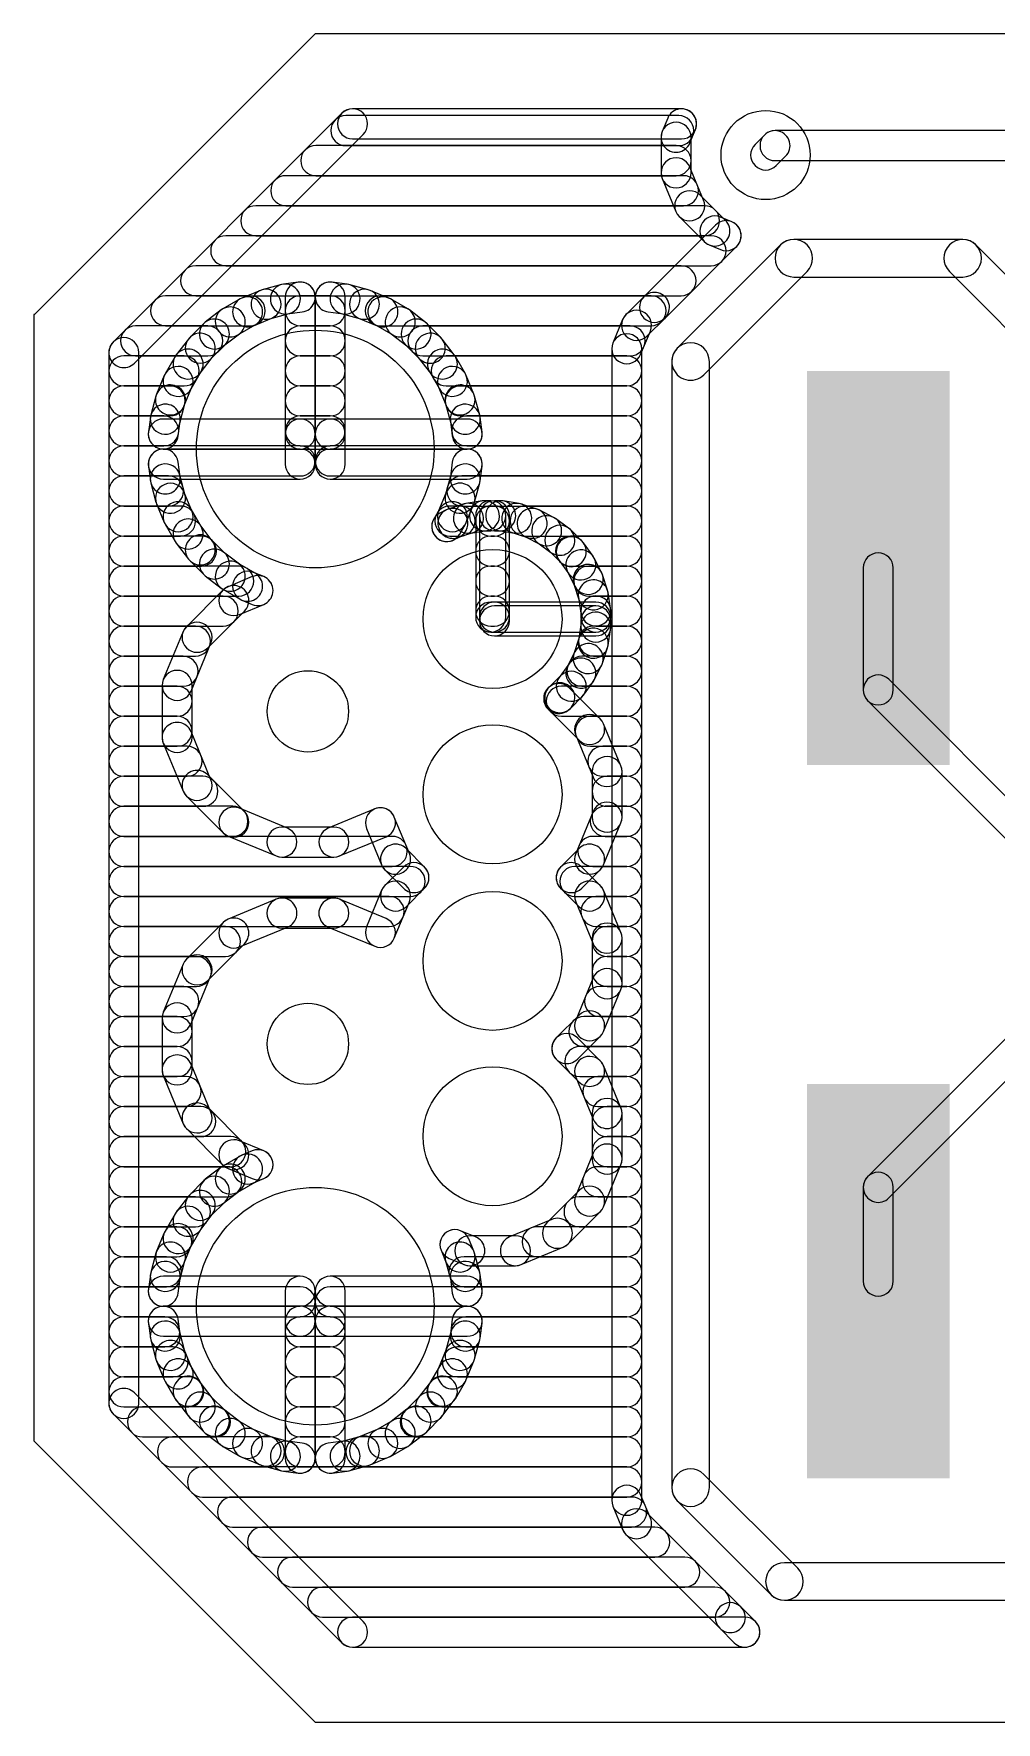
# Model space of a CAD drawing. Extents: x 0 to 36.5, y 0 to 22.9.
# Drawn here: x 0 to 13.03, y 0 to 22.85 of the extents above; entities that cross this region are included whole.
import ezdxf

# ---------------------------------------------------------------- set-up
doc = ezdxf.new("R2010")
doc.units = 0
for name, color, linetype in [('1', 12, 'CONTINUOUS'), ('17', 110, 'CONTINUOUS'), ('18', 110, 'CONTINUOUS'), ('20', 31, 'CONTINUOUS')]:
    doc.layers.add(name, color=color, linetype=linetype)

# ---------------------------------------------------------------- blocks, each defined once
blk = doc.blocks.new('ROUNDP')
blk.add_circle((0, 0), 0.5)
blk = doc.blocks.new('RECT')
blk.add_solid([(-0.5, -0.5), (0.5, -0.5), (-0.5, 0.5), (0.5, 0.5)])
blk = doc.blocks.new('ROUNDV')
blk.add_circle((0, 0), 0.5)

msp = doc.modelspace()

# ---------------------------------------------------------------- linework, layer by layer
at = {"layer": '1'}
for points in [[(1.3629, 18.3913), (4.4587, 21.4871, 1), (4.1713, 21.7745), (1.0755, 18.6787, 1)], [(4.2234, 21.336), (8.7301, 21.336, 1), (8.7301, 21.7424), (4.2234, 21.7424, 1)], [(4.315, 21.4276), (8.768, 21.4276, 1), (8.768, 21.834), (4.315, 21.834, 1)], [(8.5803, 21.7086), (8.5055, 21.528, 1), (8.8809, 21.3725), (8.9557, 21.553, 1)], [(8.49, 21.4502), (8.49, 20.9678, 1), (8.8964, 20.9678), (8.8964, 21.4502, 1)], [(9.8893, 21.4797), (9.7623, 21.3527, 1), (10.0497, 21.0653), (10.1767, 21.1923, 1)], [(18.542, 21.5392), (10.033, 21.5392, 1), (10.033, 21.1328), (18.542, 21.1328, 1)], [(3.817, 20.9296), (8.6932, 20.9296, 1), (8.6932, 21.336), (3.817, 21.336, 1)], [(8.5055, 20.89), (8.6901, 20.4442, 1), (9.0656, 20.5998), (8.8809, 21.0455, 1)], [(3.4106, 20.5232), (8.7932, 20.5232, 1), (8.7932, 20.9296), (3.4106, 20.9296, 1)], [(8.7342, 20.3783), (9.0753, 20.0372, 1), (9.3627, 20.3245), (9.0215, 20.6657, 1)], [(3.0042, 20.1168), (9.0798, 20.1168, 1), (9.0798, 20.5232), (3.0042, 20.5232, 1)], [(9.1412, 19.9931), (9.2936, 19.93, 1), (9.4492, 20.3054), (9.2968, 20.3686, 1)], [(2.5978, 19.7104), (9.1673, 19.7104, 1), (9.1673, 20.1168), (2.5978, 20.1168, 1)], [(9.2277, 20.2614), (8.2571, 19.2908, 1), (8.5445, 19.0034), (9.5151, 19.974, 1)], [(9.0696, 18.2354), (10.4666, 19.6324, 1), (10.1074, 19.9916), (8.7104, 18.5946, 1)], [(10.287, 19.558), (12.573, 19.558, 1), (12.573, 20.066), (10.287, 20.066, 1)], [(14.1496, 18.5946), (12.7526, 19.9916, 1), (12.3934, 19.6324), (13.7904, 18.2354, 1)], [(2.1914, 19.304), (8.7609, 19.304, 1), (8.7609, 19.7104), (2.1914, 19.7104, 1)], [(3.3536, 19.4561), (3.0921, 19.3861, 1), (3.1973, 18.9935), (3.4588, 19.0636, 1)], [(3.5803, 19.4877), (3.3797, 19.4613, 1), (3.4328, 19.0584), (3.6333, 19.0848, 1)], [(3.81, 17.4332), (3.81, 19.2863, 1), (3.4036, 19.2863), (3.4036, 17.4332, 1)], [(3.81, 19.2863), (3.81, 17.4332, 1), (4.2164, 17.4332), (4.2164, 19.2863, 1)], [(4.2403, 19.4613), (4.0397, 19.4877, 1), (3.9867, 19.0848), (4.1872, 19.0584, 1)], [(4.5279, 19.3861), (4.2664, 19.4561, 1), (4.1612, 19.0636), (4.4227, 18.9935, 1)], [(1.785, 18.8976), (2.9299, 18.8976, 1), (2.9299, 19.304), (1.785, 19.304, 1)], [(2.793, 19.2622), (2.5586, 19.1268, 1), (2.7618, 18.7749), (2.9962, 18.9102, 1)], [(3.067, 19.3775), (2.8169, 19.2739, 1), (2.9724, 18.8985), (3.2225, 19.0021, 1)], [(3.6068, 18.8976), (4.0132, 18.8976, 1), (4.0132, 19.304), (3.6068, 19.304, 1)], [(4.8031, 19.2739), (4.553, 19.3775, 1), (4.3975, 19.0021), (4.6476, 18.8985, 1)], [(4.6901, 18.8976), (8.3545, 18.8976, 1), (8.3545, 19.304), (4.6901, 19.304, 1)], [(5.0614, 19.1268), (4.827, 19.2622, 1), (4.6238, 18.9102), (4.8582, 18.7749, 1)], [(8.2571, 19.2908), (8.0142, 19.0479, 1), (8.3016, 18.7605), (8.5445, 19.0034, 1)], [(2.3017, 18.9297), (2.1103, 18.7383, 1), (2.3977, 18.4509), (2.5891, 18.6423, 1)], [(2.5365, 19.112), (2.3217, 18.9472, 1), (2.5691, 18.6248), (2.7839, 18.7896, 1)], [(5.2983, 18.9472), (5.0835, 19.112, 1), (4.8361, 18.7896), (5.0509, 18.6248, 1)], [(5.5097, 18.7383), (5.3183, 18.9297, 1), (5.0309, 18.6423), (5.2223, 18.4509, 1)], [(7.9701, 18.9819), (7.8387, 18.6645, 1), (8.2141, 18.509), (8.3456, 18.8264, 1)], [(1.4224, 4.315), (1.4224, 18.535, 1), (1.016, 18.535), (1.016, 4.315, 1)], [(1.3786, 18.4912), (2.3538, 18.4912, 1), (2.3538, 18.8976), (1.3786, 18.8976, 1)], [(2.0928, 18.7183), (1.928, 18.5035, 1), (2.2504, 18.2561), (2.4152, 18.4709, 1)], [(3.6068, 18.4912), (4.0132, 18.4912, 1), (4.0132, 18.8976), (3.6068, 18.8976, 1)], [(5.2662, 18.4912), (8.071, 18.4912, 1), (8.071, 18.8976), (5.2662, 18.8976, 1)], [(5.692, 18.5035), (5.5272, 18.7183, 1), (5.2048, 18.4709), (5.3696, 18.2561, 1)], [(7.8232, 18.5868), (7.8232, 3.0032, 1), (8.2296, 3.0032), (8.2296, 18.5868, 1)], [(1.9132, 18.4814), (1.7778, 18.247, 1), (2.1298, 18.0438), (2.2651, 18.2782, 1)], [(5.8422, 18.247), (5.7068, 18.4814, 1), (5.3549, 18.2782), (5.4902, 18.0438, 1)], [(8.636, 18.415), (8.636, 3.175, 1), (9.144, 3.175), (9.144, 18.415, 1)], [(1.2192, 18.0848), (2.0362, 18.0848, 1), (2.0362, 18.4912), (1.2192, 18.4912, 1)], [(1.7661, 18.2231), (1.6625, 17.973, 1), (2.0379, 17.8175), (2.1415, 18.0676, 1)], [(3.6068, 18.0848), (4.0132, 18.0848, 1), (4.0132, 18.4912), (3.6068, 18.4912, 1)], [(5.5838, 18.0848), (8.0264, 18.0848, 1), (8.0264, 18.4912), (5.5838, 18.4912, 1)], [(5.9575, 17.973), (5.8539, 18.2231, 1), (5.4785, 18.0676), (5.5821, 17.8175, 1)], [(1.2192, 17.6784), (1.8465, 17.6784, 1), (1.8465, 18.0848), (1.2192, 18.0848, 1)], [(1.6539, 17.9479), (1.5839, 17.6864, 1), (1.9764, 17.5812), (2.0465, 17.8427, 1)], [(3.6068, 17.6784), (4.0132, 17.6784, 1), (4.0132, 18.0848), (3.6068, 18.0848, 1)], [(6.0361, 17.6864), (5.9661, 17.9479, 1), (5.5735, 17.8427), (5.6436, 17.5812, 1)], [(5.7735, 17.6784), (8.0264, 17.6784, 1), (8.0264, 18.0848), (5.7735, 18.0848, 1)], [(1.5787, 17.6603), (1.5523, 17.4597, 1), (1.9552, 17.4067), (1.9816, 17.6072, 1)], [(6.0677, 17.4597), (6.0413, 17.6603, 1), (5.6384, 17.6072), (5.6648, 17.4067, 1)], [(1.2192, 17.272), (1.7593, 17.272, 1), (1.7593, 17.6784), (1.2192, 17.6784, 1)], [(1.7537, 17.23), (3.6068, 17.23, 1), (3.6068, 17.6364), (1.7537, 17.6364, 1)], [(3.6068, 17.272), (4.0132, 17.272, 1), (4.0132, 17.6784), (3.6068, 17.6784, 1)], [(4.0132, 17.6364), (3.6068, 17.6364, 1), (3.6068, 17.23), (4.0132, 17.23, 1)], [(3.4036, 17.4332), (3.4036, 17.0268, 1), (3.81, 17.0268), (3.81, 17.4332, 1)], [(4.2164, 17.0268), (4.2164, 17.4332, 1), (3.81, 17.4332), (3.81, 17.0268, 1)], [(4.0132, 17.23), (5.8663, 17.23, 1), (5.8663, 17.6364), (4.0132, 17.6364, 1)], [(5.8607, 17.272), (8.0264, 17.272, 1), (8.0264, 17.6784), (5.8607, 17.6784, 1)], [(1.2192, 16.8656), (3.6068, 16.8656, 1), (3.6068, 17.272), (1.2192, 17.272, 1)], [(3.6068, 17.23), (1.7537, 17.23, 1), (1.7537, 16.8236), (3.6068, 16.8236, 1)], [(1.5523, 17.0003), (1.5787, 16.7997, 1), (1.9816, 16.8528), (1.9552, 17.0533, 1)], [(4.0132, 16.8656), (8.0264, 16.8656, 1), (8.0264, 17.272), (4.0132, 17.272, 1)], [(5.8663, 17.23), (4.0132, 17.23, 1), (4.0132, 16.8236), (5.8663, 16.8236, 1)], [(6.0413, 16.7997), (6.0677, 17.0003, 1), (5.6648, 17.0533), (5.6384, 16.8528, 1)], [(1.5839, 16.7736), (1.6539, 16.5121, 1), (2.0465, 16.6173), (1.9764, 16.8788, 1)], [(5.9661, 16.5121), (6.0361, 16.7736, 1), (5.6436, 16.8788), (5.5735, 16.6173, 1)], [(1.2192, 16.4592), (1.824, 16.4592, 1), (1.824, 16.8656), (1.2192, 16.8656, 1)], [(1.6625, 16.487), (1.7661, 16.2369, 1), (2.1415, 16.3924), (2.0379, 16.6425, 1)], [(5.8539, 16.2369), (5.9575, 16.487, 1), (5.5821, 16.6425), (5.4785, 16.3924, 1)], [(5.796, 16.4592), (8.0264, 16.4592, 1), (8.0264, 16.8656), (5.796, 16.8656, 1)], [(1.2192, 16.0528), (1.9876, 16.0528, 1), (1.9876, 16.4592), (1.2192, 16.4592, 1)], [(1.7778, 16.213), (1.9132, 15.9786, 1), (2.2651, 16.1818), (2.1298, 16.4162, 1)], [(5.7654, 16.0801), (5.8422, 16.213, 1), (5.4902, 16.4162), (5.4135, 16.2833, 1)], [(5.6323, 16.0528), (5.7702, 16.0528, 1), (5.7702, 16.4592), (5.6323, 16.4592, 1)], [(5.8201, 16.4859), (5.6109, 16.4179, 1), (5.7365, 16.0314), (5.9457, 16.0993, 1)], [(6.0683, 16.5277), (5.8511, 16.4933, 1), (5.9147, 16.0919), (6.1318, 16.1263, 1)], [(6.1846, 16.5302), (6.1001, 16.5302, 1), (6.1001, 16.1238), (6.1846, 16.1238, 1)], [(6.3878, 14.9554), (6.3878, 16.327, 1), (5.9814, 16.327), (5.9814, 14.9554, 1)], [(6.1846, 16.0528), (6.2354, 16.0528, 1), (6.2354, 16.4592), (6.1846, 16.4592, 1)], [(6.3199, 16.5302), (6.2354, 16.5302, 1), (6.2354, 16.1238), (6.32, 16.1238, 1)], [(6.0322, 16.327), (6.0322, 14.9554, 1), (6.4386, 14.9554), (6.4386, 16.327, 1)], [(6.5689, 16.4933), (6.3517, 16.5277, 1), (6.2882, 16.1263), (6.5053, 16.0919, 1)], [(6.8091, 16.4179), (6.5999, 16.4859, 1), (6.4743, 16.0993), (6.6835, 16.0314, 1)], [(6.6498, 16.0528), (8.0264, 16.0528, 1), (8.0264, 16.4592), (6.6498, 16.4592, 1)], [(1.928, 15.9565), (2.0928, 15.7417, 1), (2.4152, 15.9891), (2.2504, 16.2039, 1)], [(5.5815, 16.4057), (5.4972, 16.3628, 1), (5.6817, 16.0006), (5.766, 16.0436, 1)], [(7.0344, 16.3059), (6.8385, 16.4057, 1), (6.654, 16.0436), (6.8499, 15.9438, 1)], [(7.2395, 16.16), (7.0616, 16.2892, 1), (6.8227, 15.9604), (7.0006, 15.8312, 1)], [(1.2192, 15.6464), (2.2698, 15.6464, 1), (2.2698, 16.0528), (1.2192, 16.0528, 1)], [(2.1103, 15.7217), (2.3017, 15.5303, 1), (2.5891, 15.8177), (2.3977, 16.0091, 1)], [(6.1846, 15.6464), (6.2354, 15.6464, 1), (6.2354, 16.0528), (6.1846, 16.0528, 1)], [(7.4193, 15.9838), (7.2638, 16.1393, 1), (6.9764, 15.8519), (7.1319, 15.6964, 1)], [(7.2661, 15.6464), (8.0264, 15.6464, 1), (8.0264, 16.0528), (7.2661, 16.0528, 1)], [(7.5692, 15.7816), (7.44, 15.9595, 1), (7.1112, 15.7206), (7.2404, 15.5427, 1)], [(2.3217, 15.5128), (2.5365, 15.348, 1), (2.7839, 15.6704), (2.5691, 15.8352, 1)], [(7.6857, 15.5585), (7.5859, 15.7544, 1), (7.2238, 15.5699), (7.3236, 15.374, 1)], [(11.6332, 13.97), (11.6332, 15.621, 1), (11.2268, 15.621), (11.2268, 13.97, 1)], [(1.2192, 15.24), (2.7744, 15.24, 1), (2.7744, 15.6464), (1.2192, 15.6464, 1)], [(2.5586, 15.3332), (2.793, 15.1978, 1), (2.9962, 15.5498), (2.7618, 15.6851, 1)], [(2.8169, 15.1861), (2.9576, 15.1278, 1), (3.1131, 15.5032), (2.9724, 15.5615, 1)], [(6.1846, 15.24), (6.2354, 15.24, 1), (6.2354, 15.6464), (6.1846, 15.6464, 1)], [(7.7659, 15.3199), (7.6979, 15.5291, 1), (7.3114, 15.4035), (7.3793, 15.1943, 1)], [(7.5121, 15.24), (8.0264, 15.24, 1), (8.0264, 15.6464), (7.5121, 15.6464, 1)], [(2.5641, 15.3235), (2.0665, 14.8259, 1), (2.3538, 14.5385), (2.8515, 15.0362, 1)], [(2.9576, 15.5032), (2.6301, 15.3676, 1), (2.7856, 14.9921), (3.1131, 15.1278, 1)], [(7.8077, 15.0717), (7.7733, 15.2889, 1), (7.3719, 15.2253), (7.4063, 15.0082, 1)], [(1.2192, 14.8336), (2.5648, 14.8336, 1), (2.5648, 15.24), (1.2192, 15.24, 1)], [(6.1846, 14.8336), (6.2354, 14.8336, 1), (6.2354, 15.24), (6.1846, 15.24, 1)], [(6.2354, 15.1586), (6.1846, 15.1586, 1), (6.1846, 14.7522), (6.2354, 14.7522, 1)], [(6.4386, 14.9046), (6.4386, 14.9554, 1), (6.0322, 14.9554), (6.0322, 14.9046, 1)], [(6.2354, 14.7522), (7.607, 14.7522, 1), (7.607, 15.1586), (6.2354, 15.1586, 1)], [(7.607, 15.1078), (6.2354, 15.1078, 1), (6.2354, 14.7014), (7.607, 14.7014, 1)], [(7.8102, 14.9554), (7.8102, 15.0399, 1), (7.4038, 15.0399), (7.4038, 14.9554, 1)], [(7.607, 14.8336), (8.0264, 14.8336, 1), (8.0264, 15.24), (7.607, 15.24, 1)], [(7.8102, 14.8201), (7.8102, 14.9046, 1), (7.4038, 14.9046), (7.4038, 14.8201, 1)], [(2.0224, 14.7599), (1.7531, 14.1097, 1), (2.1285, 13.9542), (2.3979, 14.6044, 1)], [(7.7733, 14.5711), (7.8077, 14.7883, 1), (7.4063, 14.8518), (7.3719, 14.6347, 1)], [(1.2192, 14.4272), (2.1887, 14.4272, 1), (2.1887, 14.8336), (1.2192, 14.8336, 1)], [(7.6979, 14.3309), (7.7659, 14.5401, 1), (7.3793, 14.6657), (7.3114, 14.4565, 1)], [(7.577, 14.4272), (8.0264, 14.4272, 1), (8.0264, 14.8336), (7.577, 14.8336, 1)], [(1.2192, 14.0208), (2.0204, 14.0208, 1), (2.0204, 14.4272), (1.2192, 14.4272, 1)], [(7.44, 13.9005), (7.5692, 14.0784, 1), (7.2404, 14.3172), (7.1112, 14.1394, 1)], [(7.5859, 14.1056), (7.6857, 14.3015, 1), (7.3236, 14.486), (7.2238, 14.2901, 1)], [(7.4182, 14.0208), (8.0264, 14.0208, 1), (8.0264, 14.4272), (7.4182, 14.4272, 1)], [(1.7376, 14.0319), (1.7376, 13.3281, 1), (2.144, 13.3281), (2.144, 14.0319, 1)], [(7.2638, 13.7207), (7.4193, 13.8762, 1), (7.1319, 14.1636), (6.9764, 14.0081, 1)], [(13.5737, 12.1137), (11.5737, 14.1137, 1), (11.2863, 13.8263), (13.2863, 11.8263, 1)], [(1.2192, 13.6144), (1.9408, 13.6144, 1), (1.9408, 14.0208), (1.2192, 14.0208, 1)], [(7.6672, 13.5783), (7.2485, 13.997, 1), (6.9611, 13.7097), (7.3798, 13.291, 1)], [(7.2243, 13.689), (7.2395, 13.7, 1), (7.0006, 14.0288), (6.9854, 14.0177, 1)], [(7.1406, 13.6144), (8.0264, 13.6144, 1), (8.0264, 14.0208), (7.1406, 14.0208, 1)], [(1.2192, 13.208), (1.9408, 13.208, 1), (1.9408, 13.6144), (1.2192, 13.6144, 1)], [(1.7531, 13.2503), (2.0224, 12.6001, 1), (2.3979, 12.7556), (2.1285, 13.4058, 1)], [(7.9471, 12.943), (7.7112, 13.5124, 1), (7.3358, 13.3569), (7.5717, 12.7874, 1)], [(7.5332, 13.208), (8.0264, 13.208, 1), (8.0264, 13.6144), (7.5332, 13.6144, 1)], [(1.2192, 12.8016), (2.0747, 12.8016, 1), (2.0747, 13.208), (1.2192, 13.208, 1)], [(7.7016, 12.8016), (8.0264, 12.8016, 1), (8.0264, 13.208), (7.7016, 13.208, 1)], [(7.9626, 12.2488), (7.9626, 12.8652, 1), (7.5562, 12.8652), (7.5562, 12.2488, 1)], [(1.2192, 12.3952), (2.2896, 12.3952, 1), (2.2896, 12.8016), (1.2192, 12.8016, 1)], [(2.0665, 12.5341), (2.5641, 12.0365, 1), (2.8515, 12.3238), (2.3538, 12.8215, 1)], [(7.7594, 12.3952), (8.0264, 12.3952, 1), (8.0264, 12.8016), (7.7594, 12.8016, 1)], [(1.2192, 11.9888), (2.696, 11.9888, 1), (2.696, 12.3952), (1.2192, 12.3952, 1)], [(2.6301, 11.9924), (3.2803, 11.7231, 1), (3.4358, 12.0985), (2.7856, 12.3679, 1)], [(4.1397, 11.7231), (4.7702, 11.9842, 1), (4.6147, 12.3597), (3.9842, 12.0985, 1)], [(4.5047, 12.0942), (4.7087, 11.6016, 1), (5.0842, 11.7571), (4.8802, 12.2497, 1)], [(7.7112, 11.6016), (7.9471, 12.171, 1), (7.5717, 12.3266), (7.3358, 11.7571, 1)], [(7.7359, 11.9888), (8.0264, 11.9888, 1), (8.0264, 12.3952), (7.7359, 12.3952, 1)], [(3.3581, 11.7076), (4.0619, 11.7076, 1), (4.0619, 12.114), (3.3581, 12.114, 1)], [(1.2192, 11.5824), (4.8525, 11.5824, 1), (4.8525, 11.9888), (1.2192, 11.9888, 1)], [(4.7528, 11.5356), (5.0021, 11.2863, 1), (5.2895, 11.5737), (5.0402, 11.823, 1)], [(7.4179, 11.2863), (7.6672, 11.5356, 1), (7.3798, 11.823), (7.1305, 11.5737, 1)], [(7.5675, 11.5824), (8.0264, 11.5824, 1), (8.0264, 11.9888), (7.5675, 11.9888, 1)], [(1.2192, 11.176), (5.095, 11.176, 1), (5.095, 11.5824), (1.2192, 11.5824, 1)], [(5.0021, 11.5737), (4.7528, 11.3243, 1), (5.0402, 11.037), (5.2895, 11.2863, 1)], [(7.6672, 11.3243), (7.4179, 11.5737, 1), (7.1305, 11.2863), (7.3798, 11.037, 1)], [(7.325, 11.176), (8.0264, 11.176, 1), (8.0264, 11.5824), (7.325, 11.5824, 1)], [(4.7087, 11.2584), (4.5047, 10.7658, 1), (4.8802, 10.6103), (5.0842, 11.1029, 1)], [(7.9471, 10.689), (7.7112, 11.2584, 1), (7.3358, 11.1029), (7.5717, 10.5334, 1)], [(15.2173, 11.3137), (11.2863, 7.3827, 1), (11.5737, 7.0953), (15.5047, 11.0263, 1)], [(1.2192, 10.7696), (4.8104, 10.7696, 1), (4.8104, 11.176), (1.2192, 11.176, 1)], [(3.2803, 11.1369), (2.6301, 10.8676, 1), (2.7856, 10.4921), (3.4358, 10.7615, 1)], [(4.0619, 11.1524), (3.3581, 11.1524, 1), (3.3581, 10.746), (4.0619, 10.746, 1)], [(4.7702, 10.8758), (4.1397, 11.1369, 1), (3.9842, 10.7615), (4.6147, 10.5003, 1)], [(7.6096, 10.7696), (8.0264, 10.7696, 1), (8.0264, 11.176), (7.6096, 11.176, 1)], [(1.2192, 10.3632), (2.5944, 10.3632, 1), (2.5944, 10.7696), (1.2192, 10.7696, 1)], [(2.5641, 10.8235), (2.0665, 10.3259, 1), (2.3538, 10.0385), (2.8515, 10.5362, 1)], [(7.9626, 9.9948), (7.9626, 10.6112, 1), (7.5562, 10.6112), (7.5562, 9.9948, 1)], [(7.7594, 10.3632), (8.0264, 10.3632, 1), (8.0264, 10.7696), (7.7594, 10.7696, 1)], [(1.2192, 9.9568), (2.201, 9.9568, 1), (2.201, 10.3632), (1.2192, 10.3632, 1)], [(2.0224, 10.2599), (1.7531, 9.6097, 1), (2.1285, 9.4542), (2.3979, 10.1044, 1)], [(7.7594, 9.9568), (8.0264, 9.9568, 1), (8.0264, 10.3632), (7.7594, 10.3632, 1)], [(7.7112, 9.3476), (7.9471, 9.917, 1), (7.5717, 10.0726), (7.3358, 9.5031, 1)], [(1.2192, 9.5504), (2.0326, 9.5504, 1), (2.0326, 9.9568), (1.2192, 9.9568, 1)], [(7.6595, 9.5504), (8.0264, 9.5504, 1), (8.0264, 9.9568), (7.6595, 9.9568, 1)], [(1.7376, 9.5319), (1.7376, 8.8281, 1), (2.144, 8.8281), (2.144, 9.5319, 1)], [(7.3584, 8.9728), (7.6672, 9.2816, 1), (7.3798, 9.569), (7.071, 9.2602, 1)], [(1.2192, 9.144), (1.9408, 9.144, 1), (1.9408, 9.5504), (1.2192, 9.5504, 1)], [(7.4454, 9.144), (8.0264, 9.144, 1), (8.0264, 9.5504), (7.4454, 9.5504, 1)], [(1.2192, 8.7376), (1.9408, 8.7376, 1), (1.9408, 9.144), (1.2192, 9.144, 1)], [(7.6672, 8.9513), (7.3584, 9.2602, 1), (7.071, 8.9728), (7.3798, 8.664, 1)], [(7.3904, 8.7376), (8.0264, 8.7376, 1), (8.0264, 9.144), (7.3904, 9.144, 1)], [(1.7531, 8.7503), (2.0224, 8.1001, 1), (2.3979, 8.2556), (2.1285, 8.9058, 1)], [(7.9471, 8.316), (7.7112, 8.8854, 1), (7.3358, 8.7299), (7.5717, 8.1604, 1)], [(1.2192, 8.3312), (2.0624, 8.3312, 1), (2.0624, 8.7376), (1.2192, 8.7376, 1)], [(7.6367, 8.3312), (8.0264, 8.3312, 1), (8.0264, 8.7376), (7.6367, 8.7376, 1)], [(1.2192, 7.9248), (2.26, 7.9248, 1), (2.26, 8.3312), (1.2192, 8.3312, 1)], [(2.0665, 8.0341), (2.5641, 7.5365, 1), (2.8515, 7.8238), (2.3538, 8.3215, 1)], [(7.9626, 7.6218), (7.9626, 8.2382, 1), (7.5562, 8.2382), (7.5562, 7.6218, 1)], [(7.7594, 7.9248), (8.0264, 7.9248, 1), (8.0264, 8.3312), (7.7594, 8.3312, 1)], [(1.2192, 7.5184), (2.6664, 7.5184, 1), (2.6664, 7.9248), (1.2192, 7.9248, 1)], [(2.6301, 7.4924), (2.9576, 7.3567, 1), (3.1131, 7.7322), (2.7856, 7.8679, 1)], [(7.7112, 6.9746), (7.9471, 7.544, 1), (7.5717, 7.6996), (7.3358, 7.1301, 1)], [(7.7594, 7.5184), (8.0264, 7.5184, 1), (8.0264, 7.9248), (7.7594, 7.9248, 1)], [(2.5365, 7.512), (2.3217, 7.3472, 1), (2.5691, 7.0248), (2.7839, 7.1896, 1)], [(2.793, 7.6622), (2.5586, 7.5268, 1), (2.7618, 7.1749), (2.9962, 7.3102, 1)], [(2.9576, 7.7322), (2.8169, 7.6739, 1), (2.9724, 7.2985), (3.1131, 7.3567, 1)], [(1.2192, 7.112), (2.6137, 7.112, 1), (2.6137, 7.5184), (1.2192, 7.5184, 1)], [(2.3017, 7.3297), (2.1103, 7.1383, 1), (2.3977, 6.8509), (2.5891, 7.0423, 1)], [(7.6324, 7.112), (8.0264, 7.112, 1), (8.0264, 7.5184), (7.6324, 7.5184, 1)], [(11.2268, 7.239), (11.2268, 5.969, 1), (11.6332, 5.969), (11.6332, 7.239, 1)], [(1.2192, 6.7056), (2.1881, 6.7056, 1), (2.1881, 7.112), (1.2192, 7.112, 1)], [(2.0928, 7.1183), (1.928, 6.9035, 1), (2.2504, 6.6561), (2.4152, 6.8709, 1)], [(7.2313, 6.4728), (7.6672, 6.9087, 1), (7.3798, 7.196), (6.944, 6.7602, 1)], [(7.38, 6.7056), (8.0264, 6.7056, 1), (8.0264, 7.112), (7.38, 7.112, 1)], [(1.9132, 6.8814), (1.7778, 6.647, 1), (2.1298, 6.4438), (2.2651, 6.6782, 1)], [(1.2192, 6.2992), (1.936, 6.2992, 1), (1.936, 6.7056), (1.2192, 6.7056, 1)], [(1.7661, 6.6231), (1.6625, 6.373, 1), (2.0379, 6.2175), (2.1415, 6.4676, 1)], [(5.9575, 6.373), (5.8875, 6.542, 1), (5.512, 6.3865), (5.5821, 6.2175, 1)], [(5.622, 6.2765), (5.824, 6.1929, 1), (5.9796, 6.5683), (5.7775, 6.652, 1)], [(6.596, 6.1929), (7.1654, 6.4287, 1), (7.0099, 6.8042), (6.4404, 6.5683, 1)], [(6.8122, 6.2992), (8.0264, 6.2992, 1), (8.0264, 6.7056), (6.8122, 6.7056, 1)], [(1.6539, 6.3479), (1.5839, 6.0864, 1), (1.9764, 5.9812), (2.0465, 6.2427, 1)], [(6.0361, 6.0864), (5.9661, 6.3479, 1), (5.5735, 6.2427), (5.6436, 5.9812, 1)], [(5.9018, 6.1774), (6.5182, 6.1774, 1), (6.5182, 6.5838), (5.9018, 6.5838, 1)], [(1.2192, 5.8928), (1.7968, 5.8928, 1), (1.7968, 6.2992), (1.2192, 6.2992, 1)], [(1.5787, 6.0603), (1.5523, 5.8597, 1), (1.9552, 5.8067), (1.9816, 6.0072, 1)], [(5.8232, 5.8928), (8.0264, 5.8928, 1), (8.0264, 6.2992), (5.8232, 6.2992, 1)], [(6.0677, 5.8597), (6.0413, 6.0603, 1), (5.6384, 6.0072), (5.6648, 5.8067, 1)], [(1.7537, 5.63), (3.6068, 5.63, 1), (3.6068, 6.0364), (1.7537, 6.0364, 1)], [(3.4036, 5.8332), (3.4036, 5.4268, 1), (3.81, 5.4268), (3.81, 5.8332, 1)], [(4.2164, 5.4268), (4.2164, 5.8332, 1), (3.81, 5.8332), (3.81, 5.4268, 1)], [(4.0132, 5.63), (5.8663, 5.63, 1), (5.8663, 6.0364), (4.0132, 6.0364, 1)], [(1.2192, 5.4864), (3.6068, 5.4864, 1), (3.6068, 5.8928), (1.2192, 5.8928, 1)], [(4.0132, 5.4864), (8.0264, 5.4864, 1), (8.0264, 5.8928), (4.0132, 5.8928, 1)], [(1.2192, 5.08), (1.7726, 5.08, 1), (1.7726, 5.4864), (1.2192, 5.4864, 1)], [(3.6068, 5.63), (1.7537, 5.63, 1), (1.7537, 5.2236), (3.6068, 5.2236, 1)], [(1.5523, 5.4003), (1.5787, 5.1997, 1), (1.9816, 5.2528), (1.9552, 5.4533, 1)], [(3.81, 3.5737), (3.81, 5.4268, 1), (3.4036, 5.4268), (3.4036, 3.5737, 1)], [(3.6068, 5.2236), (4.0132, 5.2236, 1), (4.0132, 5.63), (3.6068, 5.63, 1)], [(3.6068, 5.08), (4.0132, 5.08, 1), (4.0132, 5.4864), (3.6068, 5.4864, 1)], [(3.81, 5.4268), (3.81, 3.5737, 1), (4.2164, 3.5737), (4.2164, 5.4268, 1)], [(5.8663, 5.63), (4.0132, 5.63, 1), (4.0132, 5.2236), (5.8663, 5.2236, 1)], [(6.0413, 5.1997), (6.0677, 5.4003, 1), (5.6648, 5.4533), (5.6384, 5.2528, 1)], [(5.8474, 5.08), (8.0264, 5.08, 1), (8.0264, 5.4864), (5.8474, 5.4864, 1)], [(1.5839, 5.1736), (1.6539, 4.9121, 1), (2.0465, 5.0173), (1.9764, 5.2788, 1)], [(5.9661, 4.9121), (6.0361, 5.1736, 1), (5.6436, 5.2788), (5.5735, 5.0173, 1)], [(1.2192, 4.6736), (1.8866, 4.6736, 1), (1.8866, 5.08), (1.2192, 5.08, 1)], [(1.6625, 4.887), (1.7661, 4.6369, 1), (2.1415, 4.7924), (2.0379, 5.0425, 1)], [(3.6068, 4.6736), (4.0132, 4.6736, 1), (4.0132, 5.08), (3.6068, 5.08, 1)], [(5.8539, 4.6369), (5.9575, 4.887, 1), (5.5821, 5.0425), (5.4785, 4.7924, 1)], [(5.7334, 4.6736), (8.0264, 4.6736, 1), (8.0264, 5.08), (5.7334, 5.08, 1)], [(1.7778, 4.613), (1.9132, 4.3786, 1), (2.2651, 4.5818), (2.1298, 4.8162, 1)], [(5.7068, 4.3786), (5.8422, 4.613, 1), (5.4902, 4.8162), (5.3549, 4.5818, 1)], [(1.2192, 4.2672), (2.0967, 4.2672, 1), (2.0967, 4.6736), (1.2192, 4.6736, 1)], [(1.928, 4.3565), (2.0928, 4.1417, 1), (2.4152, 4.3891), (2.2504, 4.6039, 1)], [(3.6068, 4.2672), (4.0132, 4.2672, 1), (4.0132, 4.6736), (3.6068, 4.6736, 1)], [(5.5272, 4.1417), (5.692, 4.3565, 1), (5.3696, 4.6039), (5.2048, 4.3891, 1)], [(5.5233, 4.2672), (8.0264, 4.2672, 1), (8.0264, 4.6736), (5.5233, 4.6736, 1)], [(4.4587, 1.3629), (1.3629, 4.4587, 1), (1.0755, 4.1713), (4.1713, 1.0755, 1)], [(2.1103, 4.1217), (2.3017, 3.9303, 1), (2.5891, 4.2177), (2.3977, 4.4091, 1)], [(5.3183, 3.9303), (5.5097, 4.1217, 1), (5.2223, 4.4091), (5.0309, 4.2177, 1)], [(1.4702, 3.8608), (2.4584, 3.8608, 1), (2.4584, 4.2672), (1.4702, 4.2672, 1)], [(2.3217, 3.9128), (2.5365, 3.748, 1), (2.7839, 4.0704), (2.5691, 4.2352, 1)], [(3.6068, 3.8608), (4.0132, 3.8608, 1), (4.0132, 4.2672), (3.6068, 4.2672, 1)], [(5.0835, 3.748), (5.2983, 3.9128, 1), (5.0509, 4.2352), (4.8361, 4.0704, 1)], [(5.1616, 3.8608), (8.0264, 3.8608, 1), (8.0264, 4.2672), (5.1616, 4.2672, 1)], [(2.5586, 3.7332), (2.793, 3.5978, 1), (2.9962, 3.9498), (2.7618, 4.0851, 1)], [(2.8169, 3.5861), (3.067, 3.4825, 1), (3.2225, 3.8579), (2.9724, 3.9615, 1)], [(4.553, 3.4825), (4.8031, 3.5861, 1), (4.6476, 3.9615), (4.3975, 3.8579, 1)], [(4.827, 3.5978), (5.0614, 3.7332, 1), (4.8582, 4.0851), (4.6238, 3.9498, 1)], [(1.8766, 3.4544), (3.1918, 3.4544, 1), (3.1918, 3.8608), (1.8766, 3.8608, 1)], [(3.0921, 3.4739), (3.3536, 3.4039, 1), (3.4588, 3.7964), (3.1973, 3.8665, 1)], [(3.3797, 3.3987), (3.5803, 3.3723, 1), (3.6333, 3.7752), (3.4328, 3.8016, 1)], [(3.6068, 3.4544), (4.0132, 3.4544, 1), (4.0132, 3.8608), (3.6068, 3.8608, 1)], [(4.0397, 3.3723), (4.2403, 3.3987, 1), (4.1872, 3.8016), (3.9867, 3.7752, 1)], [(4.2664, 3.4039), (4.5279, 3.4739, 1), (4.4227, 3.8665), (4.1612, 3.7964, 1)], [(4.4282, 3.4544), (8.0264, 3.4544, 1), (8.0264, 3.8608), (4.4282, 3.8608, 1)], [(2.283, 3.048), (8.0264, 3.048, 1), (8.0264, 3.4544), (2.283, 3.4544, 1)], [(8.7104, 2.9954), (9.9804, 1.7254, 1), (10.3396, 2.0846), (9.0696, 3.3546, 1)], [(7.8387, 2.9255), (7.9701, 2.608, 1), (8.3456, 2.7636), (8.2141, 3.081, 1)], [(2.6894, 2.6416), (8.092, 2.6416, 1), (8.092, 3.048), (2.6894, 3.048, 1)], [(8.0142, 2.5421), (9.2842, 1.2721, 1), (9.5716, 1.5595), (8.3016, 2.8295, 1)], [(3.0958, 2.2352), (8.4053, 2.2352, 1), (8.4053, 2.6416), (3.0958, 2.6416, 1)], [(3.5022, 1.8288), (8.8117, 1.8288, 1), (8.8117, 2.2352), (3.5022, 2.2352, 1)], [(10.16, 1.651), (19.0246, 1.651, 1), (19.0246, 2.159), (10.16, 2.159, 1)], [(3.9086, 1.4224), (9.2181, 1.4224, 1), (9.2181, 1.8288), (3.9086, 1.8288, 1)], [(9.2842, 1.2721), (9.4808, 1.0755, 1), (9.7682, 1.3629), (9.5716, 1.5595, 1)], [(9.6245, 1.4224), (4.315, 1.4224, 1), (4.315, 1.016), (9.6245, 1.016, 1)], [(4.315, 1.016), (9.6245, 1.016, 1), (9.6245, 1.4224), (4.315, 1.4224, 1)]]:
    msp.add_lwpolyline(points, format="xyb", close=True, dxfattribs=at)
at = {"layer": '20'}
for p, q in [((3.81, 22.85), (0.01, 19.05)), ((36.5, 22.85), (3.81, 22.85)), ((0.01, 19.05), (0, 19.05)), ((0, 19.05), (0, 3.81)), ((0, 3.81), (3.81, 0)), ((3.81, 0), (36.5, 0))]:
    msp.add_line(p, q, dxfattribs=at)
for centre in [(3.71, 13.68), (3.71, 9.18)]:
    msp.add_circle(centre, 0.55, dxfattribs=at)

# ---------------------------------------------------------------- block references
at = {"layer": '1', "xscale": 5.334, "yscale": 1.9304, "rotation": 90}
for p in [(11.43, 15.621), (11.43, 5.969)]:
    msp.add_blockref('RECT', p, dxfattribs=at)
at = {"layer": '17', "rotation": 270}
for p, xscale, yscale in [((3.81, 17.23), 3.216, 3.216), ((6.21, 14.93), 1.8796, 1.8796), ((6.21, 12.557), 1.8796, 1.8796), ((6.21, 10.303), 1.8796, 1.8796), ((6.21, 7.93), 1.8796, 1.8796), ((3.81, 5.63), 3.216, 3.216)]:
    msp.add_blockref('ROUNDP', p, dxfattribs=dict(at, xscale=xscale, yscale=yscale))
at = {"layer": '18', "xscale": 1.2064, "yscale": 1.2064}
msp.add_blockref('ROUNDV', (9.906, 21.209), dxfattribs=at)
msp.add_blockref('ROUNDV', (9.906, 21.209), dxfattribs=at)

doc.saveas('drawing.dxf')
